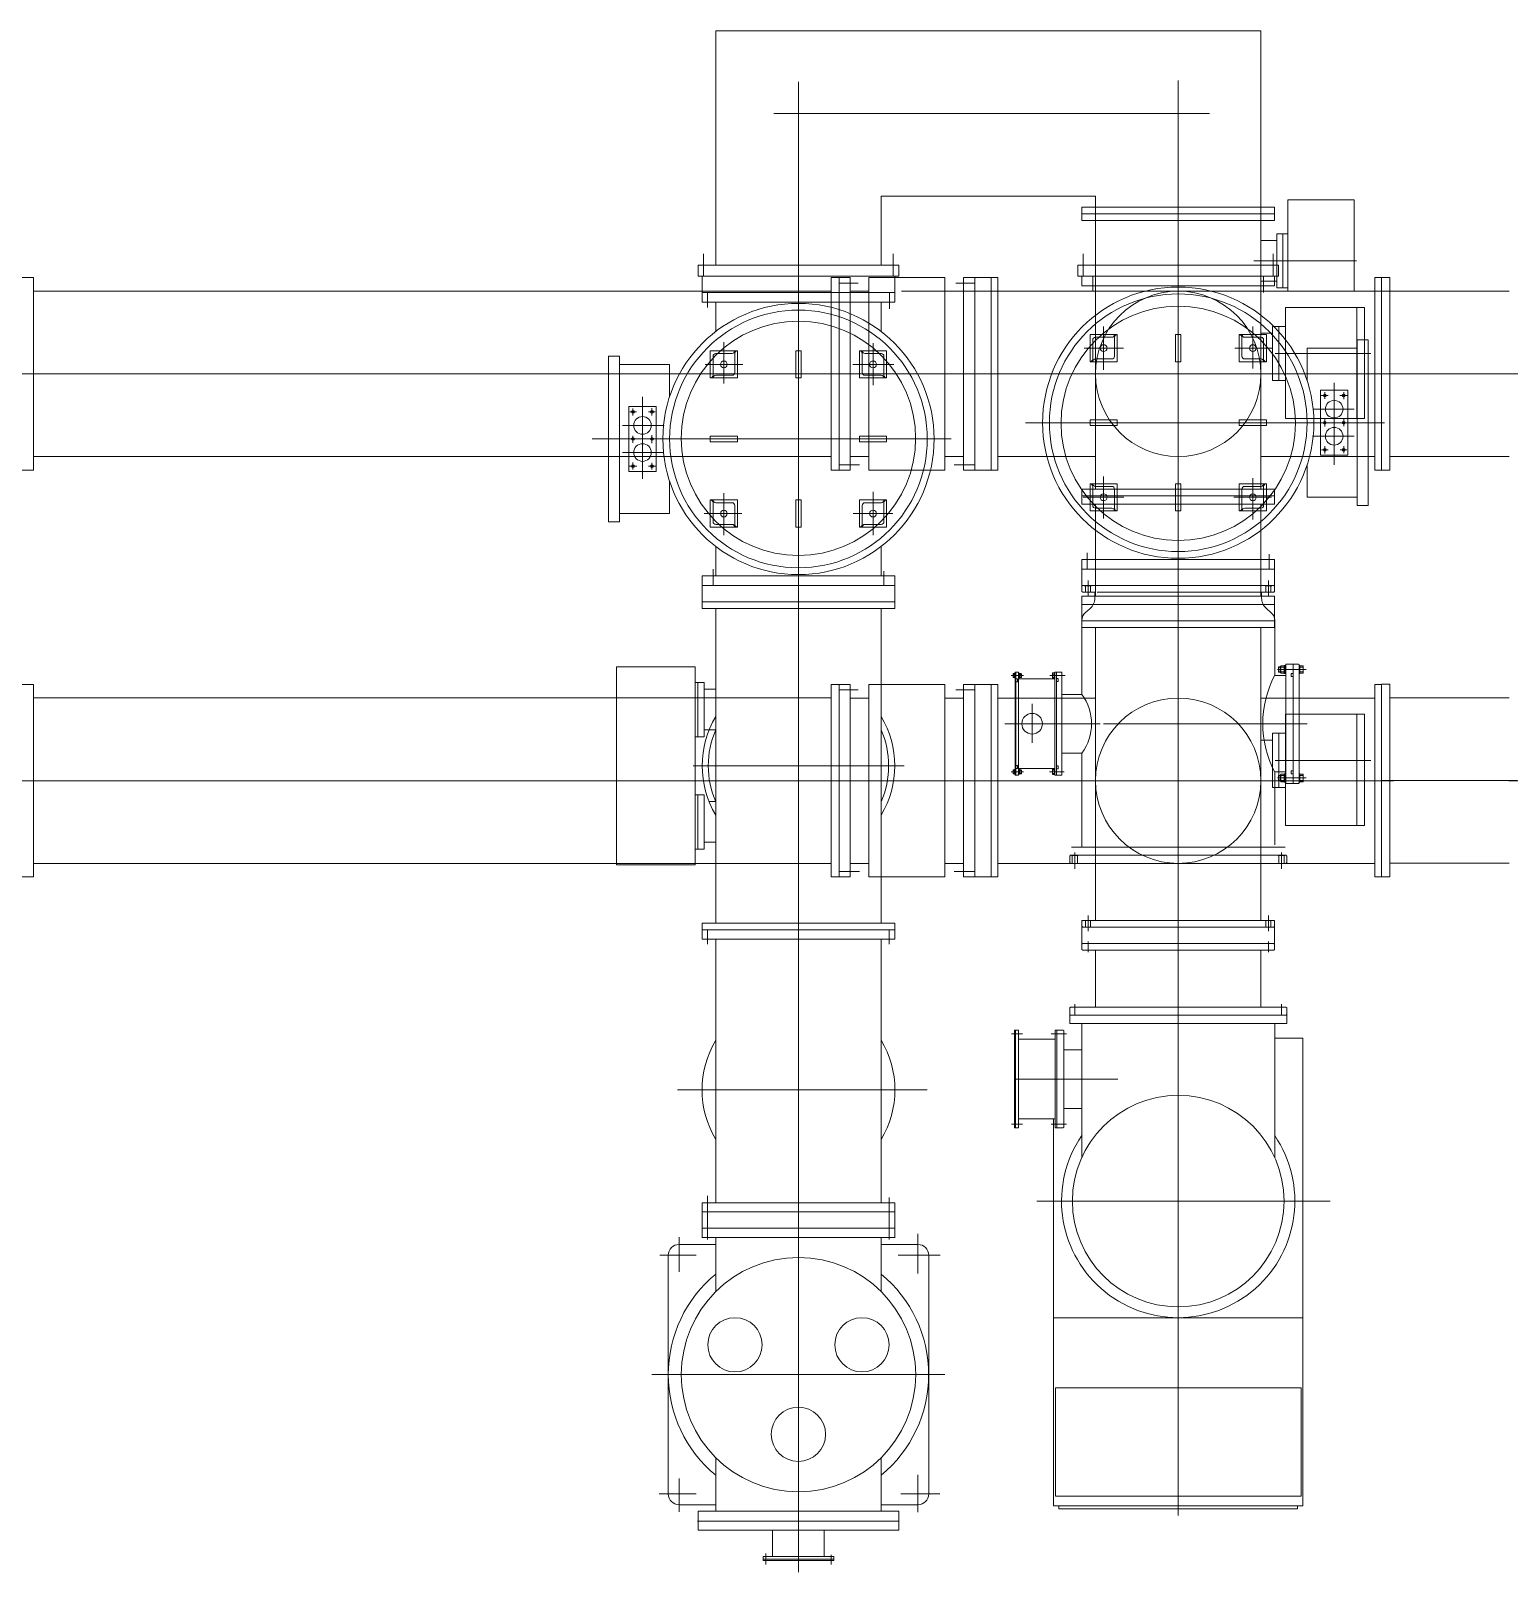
# Model space of a CAD drawing. Header units: millimetres. Extents: x 89978 to 501025, y -351975 to 837171.
# Drawn here: x 144726 to 150176, y -222994 to -217311 of the extents above; entities that cross this region are included whole.
import ezdxf

# ---------------------------------------------------------------- set-up
doc = ezdxf.new("R2010")
doc.units = ezdxf.units.MM
doc.header["$LTSCALE"] = 150
doc.layers.add('------00 Switch Gear_GIS', color=3, linetype='Continuous')

# ---------------------------------------------------------------- blocks, each defined once
blk = doc.blocks.new('X-1F-PLAN$0$GIS(2)')
at = {"layer": '------00 Switch Gear_GIS', "linetype": 'Continuous', "lineweight": 13}
for p, q in [((10173.3, 5958.6), (10173.3, 5094.6)), ((10173.3, 5958.6), (12183.3, 5958.6)), ((12183.3, 5094.6), (12183.3, 5958.6)), ((10478.3, 5770.6), (10478.3, 275.2)), ((11878.3, 484.1), (11878.3, 5774.9)), ((10387.1, 5653.6), (11993.2, 5653.6)), ((10783.3, 5094.6), (10783.3, 5348.6)), ((10783.3, 5348.6), (11573.3, 5348.6)), ((11573.3, 5348.6), (11573.3, 5094.6)), ((11523.3, 5308.6), (11523.3, 5258.6)), ((11523.3, 5308.6), (12233.3, 5308.6)), ((12233.3, 5308.6), (12233.3, 5258.6)), ((12282.3, 5335.6), (12527.3, 5335.6)), ((12282.3, 4998.2), (12282.3, 5335.6)), ((12527.3, 4998.2), (12527.3, 5335.6)), ((11523.3, 5283.6), (12233.3, 5283.6)), ((11523.3, 5258.6), (12233.3, 5258.6)), ((11573.5, 4268.6), (11573.5, 5258.6)), ((12183.1, 4268.6), (12183.1, 5258.6)), ((12183.1, 5185.6), (12241.3, 5185.6)), ((12241.3, 5010.6), (12241.3, 5210.6)), ((12241.3, 5210.6), (12282.3, 5210.6)), ((12264.3, 5010.6), (12264.3, 5210.6)), ((10127.9, 5053.6), (10127.9, 5136.7)), ((10827.9, 5053.6), (10827.9, 5136.7)), ((11527.9, 5053.6), (11527.9, 5136.7)), ((12227.9, 5053.6), (12227.9, 5136.7)), ((10108.3, 5053.6), (10108.3, 5094.6)), ((10108.3, 5094.6), (10848.3, 5094.6)), ((10848.3, 5053.6), (10848.3, 5094.6)), ((11508.3, 5053.6), (11508.3, 5094.6)), ((11508.3, 5094.6), (12248.3, 5094.6)), ((12157.6, 5110.6), (12535.4, 5110.6)), ((12248.3, 5053.6), (12248.3, 5094.6)), ((7658.3, 5048.6), (7603.3, 5048.6)), ((7658.3, 5048.6), (7658.3, 4338.6)), ((10108.3, 5053.6), (10848.3, 5053.6)), ((10123.3, 4958.6), (10123.3, 5053.6)), ((10598.3, 5048.6), (10598.3, 4338.6)), ((10598.3, 5048.6), (10669.3, 5048.6)), ((10628.3, 5048.6), (10628.3, 4338.6)), ((10697.8, 5028.2), (10628.3, 5028.2)), ((10669.3, 4338.6), (10669.3, 5048.6)), ((10738.3, 5048.6), (10738.3, 4338.6)), ((10738.3, 5048.6), (11018.3, 5048.6)), ((10833.3, 4958.6), (10833.3, 5053.6)), ((11018.3, 5048.6), (11018.3, 4338.6)), ((11058.8, 5028.2), (11128.3, 5028.2)), ((11213.3, 5048.6), (11087.3, 5048.6)), ((11087.3, 4338.6), (11087.3, 5048.6)), ((11128.3, 4338.6), (11128.3, 5048.6)), ((11188.3, 4338.6), (11188.3, 5048.6)), ((11213.3, 4338.6), (11213.3, 5048.6)), ((11508.3, 5053.6), (12248.3, 5053.6)), ((11523.3, 5053.6), (11523.3, 5018.6)), ((11523.3, 5018.6), (12233.3, 5018.6)), ((11563.3, 5053.6), (11563.3, 5000.6)), ((12183.1, 5035.6), (12241.3, 5035.6)), ((12183.1, 5018.6), (12183.1, 4909.9)), ((12193.3, 5053.6), (12193.3, 4994)), ((12233.3, 5053.6), (12233.3, 5018.6)), ((12241.3, 5010.6), (12282.3, 5010.6)), ((12603.3, 4338.6), (12603.3, 5048.6)), ((12658.3, 5048.6), (12603.3, 5048.6)), ((12628.3, 4338.6), (12628.3, 5048.6)), ((12658.3, 5048.6), (12658.3, 4338.6)), ((7658.3, 4998.6), (10598.3, 4998.6)), ((10833.3, 4993.6), (10123.3, 4993.6)), ((10833.3, 4958.6), (10123.3, 4958.6)), ((10143.3, 4937.9), (10143.3, 4993.6)), ((10173.5, 4959.6), (10173.5, 4849.9)), ((10737.3, 4998), (10669.3, 4998)), ((10783.1, 4959.6), (10783.1, 4849.9)), ((10813.4, 4933.5), (10813.4, 4993.6)), ((10858.3, 4998.6), (13098.3, 4998.6)), ((11019.3, 4998), (11087.3, 4998)), ((11213.3, 4998.4), (11573.5, 4998.4)), ((12603.3, 4998.4), (12183.1, 4998.4)), ((12282.3, 4998.2), (12527.3, 4998.2)), ((12564.6, 4938.6), (12274.3, 4938.6)), ((12274.3, 4528.6), (12274.3, 4938.6)), ((12537.3, 4528.6), (12537.3, 4938.6)), ((12564.6, 4528.6), (12564.6, 4938.6)), ((11553.3, 4738.6), (11553.3, 4838.6)), ((11653.3, 4838.6), (11553.3, 4838.6)), ((11603.3, 4867.9), (11603.3, 4708)), ((11653.3, 4738.6), (11653.3, 4838.6)), ((11868.3, 4838.6), (11868.3, 4738.6)), ((11888.3, 4838.6), (11868.3, 4838.6)), ((11888.3, 4838.6), (11888.3, 4738.6)), ((12103.3, 4738.6), (12103.3, 4838.6)), ((12103.3, 4838.6), (12203.3, 4838.6)), ((12153.3, 4867.9), (12153.3, 4713.3)), ((12183.1, 4843.6), (12226.3, 4843.6)), ((12203.3, 4738.6), (12203.3, 4838.6)), ((12226.3, 4868.6), (12274.3, 4868.6)), ((12226.3, 4868.6), (12226.3, 4668.6)), ((12249.3, 4668.6), (12249.3, 4868.6)), ((10153.3, 4678.6), (10153.3, 4778.6)), ((10253.3, 4778.6), (10153.3, 4778.6)), ((10203.3, 4658.4), (10203.3, 4810.3)), ((10253.3, 4678.6), (10253.3, 4778.6)), ((10468.3, 4678.6), (10468.3, 4778.6)), ((10468.3, 4778.6), (10488.3, 4778.6)), ((10488.3, 4678.6), (10488.3, 4778.6)), ((10703.3, 4678.6), (10703.3, 4778.6)), ((10703.3, 4778.6), (10803.3, 4778.6)), ((10753.3, 4807.3), (10753.3, 4651.7)), ((10803.3, 4678.6), (10803.3, 4778.6)), ((11676.9, 4788.6), (11531, 4788.6)), ((11563.3, 4748.6), (11563.3, 4818.6)), ((11633.3, 4828.6), (11573.3, 4828.6)), ((11643.3, 4758.6), (11643.3, 4828.6)), ((12225.9, 4788.6), (12087.5, 4788.6)), ((12113.3, 4758.6), (12113.3, 4828.6)), ((12123.3, 4828.6), (12183.3, 4828.6)), ((12193.3, 4748.6), (12193.3, 4818.6)), ((12353.3, 4788.6), (12538.3, 4788.6)), ((12353.3, 4788.6), (12353.3, 4669.7)), ((12538.3, 4818.6), (12538.3, 4208.6)), ((12538.3, 4818.6), (12578.3, 4818.6)), ((12578.3, 4818.6), (12578.3, 4208.6)), ((9778.3, 4148.6), (9778.3, 4758.6)), ((9818.3, 4758.6), (9778.3, 4758.6)), ((9818.3, 4148.6), (9818.3, 4758.6)), ((10003.3, 4728.6), (9818.3, 4728.6)), ((10003.3, 4609.7), (10003.3, 4728.6)), ((10134.9, 4728.6), (10273.3, 4728.6)), ((10163.3, 4688.6), (10163.3, 4758.6)), ((10233.3, 4768.6), (10173.3, 4768.6)), ((10243.3, 4698.6), (10243.3, 4768.6)), ((10678.4, 4728.6), (10829.3, 4728.6)), ((10713.3, 4698.6), (10713.3, 4768.6)), ((10723.3, 4768.6), (10783.3, 4768.6)), ((10793.3, 4688.6), (10793.3, 4758.6)), ((11653.3, 4738.6), (11553.3, 4738.6)), ((11633.3, 4748.6), (11573.3, 4748.6)), ((11888.3, 4738.6), (11868.3, 4738.6)), ((12103.3, 4738.6), (12203.3, 4738.6)), ((12123.3, 4748.6), (12183.3, 4748.6)), ((12588.8, 4768.6), (12236.3, 4768.6)), ((15128.3, 4693.6), (0, 4693.6)), ((10253.3, 4678.6), (10153.3, 4678.6)), ((10233.3, 4688.6), (10173.3, 4688.6)), ((10468.3, 4678.6), (10488.3, 4678.6)), ((10703.3, 4678.6), (10803.3, 4678.6)), ((10723.3, 4688.6), (10783.3, 4688.6)), ((12183.1, 4693.6), (12226.3, 4693.6)), ((12226.3, 4668.6), (12274.3, 4668.6)), ((12453.3, 4660.5), (12453.3, 4358.2)), ((9903.3, 4306.6), (9903.3, 4608.9)), ((12403.3, 4633.6), (12403.3, 4393.6)), ((12403.3, 4633.6), (12503.3, 4633.6)), ((12404.6, 4613.6), (12430.8, 4613.6)), ((12418.3, 4626.1), (12418.3, 4601)), ((12474.6, 4613.6), (12501.4, 4613.6)), ((12488.3, 4626.1), (12488.3, 4599.9)), ((12503.3, 4633.6), (12503.3, 4393.6)), ((9853.3, 4333.6), (9853.3, 4573.6)), ((9953.3, 4573.6), (9853.3, 4573.6)), ((9881.2, 4553.6), (9856.5, 4553.6)), ((9868.3, 4539.7), (9868.3, 4565.8)), ((9950.2, 4553.6), (9925.1, 4553.6)), ((9938.3, 4540.2), (9938.3, 4566.7)), ((9953.3, 4333.6), (9953.3, 4573.6)), ((12376.1, 4563.6), (12526.4, 4563.6)), ((9983, 4503.6), (9830.2, 4503.6)), ((12638.3, 4513.6), (11315.2, 4513.6)), ((11653.3, 4523.6), (11553.3, 4523.6)), ((11553.3, 4503.6), (11553.3, 4523.6)), ((11653.3, 4503.6), (11553.3, 4503.6)), ((11653.3, 4503.6), (11653.3, 4523.6)), ((12203.3, 4523.6), (12103.3, 4523.6)), ((12103.3, 4503.6), (12103.3, 4523.6)), ((12203.3, 4503.6), (12103.3, 4503.6)), ((12203.3, 4503.6), (12203.3, 4523.6)), ((12564.6, 4528.6), (12274.3, 4528.6)), ((12403.9, 4513.6), (12433, 4513.6)), ((12418.3, 4528.8), (12418.3, 4500)), ((12475.9, 4513.6), (12500.8, 4513.6)), ((12488.3, 4527.5), (12488.3, 4501.4)), ((9718.3, 4453.6), (11041.4, 4453.6)), ((9880.7, 4453.6), (9855.9, 4453.6)), ((9868.3, 4439.7), (9868.3, 4465.7)), ((9952.7, 4453.6), (9923.7, 4453.6)), ((9938.3, 4438.3), (9938.3, 4467.1)), ((10153.3, 4463.6), (10253.3, 4463.6)), ((10153.3, 4463.6), (10153.3, 4443.6)), ((10153.3, 4443.6), (10253.3, 4443.6)), ((10253.3, 4463.6), (10253.3, 4443.6)), ((10703.3, 4463.6), (10803.3, 4463.6)), ((10703.3, 4463.6), (10703.3, 4443.6)), ((10703.3, 4443.6), (10803.3, 4443.6)), ((10803.3, 4463.6), (10803.3, 4443.6)), ((12373.6, 4463.6), (12526.4, 4463.6)), ((7658.3, 4388.6), (10598.3, 4388.6)), ((9980.5, 4403.6), (9830.2, 4403.6)), ((10669.3, 4388.4), (10737.3, 4388.4)), ((11087.3, 4388.4), (11019.3, 4388.4)), ((11213.3, 4388.8), (11573.5, 4388.8)), ((12603.3, 4388.8), (12183.1, 4388.8)), ((12403.3, 4393.6), (12503.3, 4393.6)), ((12406.4, 4413.6), (12431.6, 4413.6)), ((12418.3, 4426.9), (12418.3, 4400.4)), ((12475.5, 4413.6), (12500.2, 4413.6)), ((12488.3, 4427.5), (12488.3, 4401.4)), ((12658.3, 4388.6), (13098.3, 4388.6)), ((7658.3, 4338.6), (7603.3, 4338.6)), ((9953.3, 4333.6), (9853.3, 4333.6)), ((9882.1, 4353.6), (9855.2, 4353.6)), ((9868.3, 4341), (9868.3, 4367.2)), ((9952.1, 4353.6), (9925.8, 4353.6)), ((9938.3, 4341), (9938.3, 4366.1)), ((10598.3, 4338.6), (10669.3, 4338.6)), ((10703.9, 4358.2), (10628.3, 4358.2)), ((10738.3, 4338.6), (11018.3, 4338.6)), ((11052.8, 4358.2), (11128.3, 4358.2)), ((11213.3, 4338.6), (11087.3, 4338.6)), ((12353.3, 4357.4), (12353.3, 4238.6)), ((12658.3, 4338.6), (12603.3, 4338.6)), ((10003.3, 4178.6), (10003.3, 4297.4)), ((11523.3, 4268.6), (12233.3, 4268.6)), ((11523.3, 4213.6), (11523.3, 4268.6)), ((11553.3, 4288.6), (11553.3, 4188.6)), ((11653.3, 4288.6), (11553.3, 4288.6)), ((11563.3, 4278.6), (11563.3, 4208.6)), ((11633.3, 4278.6), (11573.3, 4278.6)), ((11603.3, 4159.8), (11603.3, 4315.4)), ((11643.3, 4268.6), (11643.3, 4198.6)), ((11653.3, 4288.6), (11653.3, 4188.6)), ((11868.3, 4288.6), (11868.3, 4188.6)), ((11888.3, 4288.6), (11868.3, 4288.6)), ((11888.3, 4288.6), (11888.3, 4188.6)), ((12103.3, 4288.6), (12103.3, 4188.6)), ((12103.3, 4288.6), (12203.3, 4288.6)), ((12113.3, 4268.6), (12113.3, 4198.6)), ((12123.3, 4278.6), (12183.3, 4278.6)), ((12153.3, 4308.8), (12153.3, 4156.8)), ((12193.3, 4278.6), (12193.3, 4208.6)), ((12203.3, 4288.6), (12203.3, 4188.6)), ((12233.3, 4213.6), (12233.3, 4268.6)), ((10153.3, 4228.6), (10153.3, 4128.6)), ((10253.3, 4228.6), (10153.3, 4228.6)), ((10163.3, 4218.6), (10163.3, 4148.6)), ((10233.3, 4218.6), (10173.3, 4218.6)), ((10203.3, 4099.2), (10203.3, 4253.8)), ((10243.3, 4208.6), (10243.3, 4138.6)), ((10253.3, 4228.6), (10253.3, 4128.6)), ((10468.3, 4128.6), (10468.3, 4228.6)), ((10468.3, 4228.6), (10488.3, 4228.6)), ((10488.3, 4128.6), (10488.3, 4228.6)), ((10703.3, 4228.6), (10703.3, 4128.6)), ((10703.3, 4228.6), (10803.3, 4228.6)), ((10713.3, 4208.6), (10713.3, 4138.6)), ((10723.3, 4218.6), (10783.3, 4218.6)), ((10753.3, 4099.2), (10753.3, 4259.1)), ((10793.3, 4218.6), (10793.3, 4148.6)), ((10803.3, 4228.6), (10803.3, 4128.6)), ((11523.3, 4243.6), (12233.3, 4243.6)), ((11523.3, 4213.6), (12233.3, 4213.6)), ((11678.3, 4238.6), (11527.4, 4238.6)), ((11573.3, 3873.6), (11573.3, 4213.6)), ((12221.8, 4238.6), (12083.3, 4238.6)), ((12183.3, 3873.6), (12183.3, 4213.6)), ((12353.3, 4238.6), (12538.3, 4238.6)), ((12538.3, 4208.6), (12578.3, 4208.6)), ((10003.3, 4178.6), (9818.3, 4178.6)), ((10130.7, 4178.6), (10269.2, 4178.6)), ((10679.8, 4178.6), (10825.6, 4178.6)), ((11653.3, 4188.6), (11553.3, 4188.6)), ((11633.3, 4198.6), (11573.3, 4198.6)), ((11888.3, 4188.6), (11868.3, 4188.6)), ((12103.3, 4188.6), (12203.3, 4188.6)), ((12123.3, 4198.6), (12183.3, 4198.6)), ((9818.3, 4148.6), (9778.3, 4148.6)), ((10253.3, 4128.6), (10153.3, 4128.6)), ((10233.3, 4138.6), (10173.3, 4138.6)), ((10468.3, 4128.6), (10488.3, 4128.6)), ((10703.3, 4128.6), (10803.3, 4128.6)), ((10723.3, 4138.6), (10783.3, 4138.6)), ((11573.5, 4007.6), (11573.5, 4117.2)), ((12183.1, 4007.6), (12183.1, 4117.2)), ((10173.5, 3948.6), (10173.5, 4057.2)), ((10783.1, 3948.6), (10783.1, 4057.2)), ((11523.3, 4008.6), (12233.3, 4008.6)), ((11523.3, 4008.6), (11523.3, 3913.6)), ((11543.2, 4033.7), (11543.2, 3973.6)), ((12213.3, 4029.3), (12213.3, 3973.6)), ((12233.3, 3913.6), (12233.3, 4008.6)), ((10833.3, 3948.6), (10123.3, 3948.6)), ((10123.3, 3948.6), (10123.3, 3828.6)), ((10163.3, 3913.6), (10163.3, 3973.2)), ((10793.3, 3913.6), (10793.3, 3966.5)), ((10833.3, 3948.6), (10833.3, 3828.6)), ((11523.3, 3973.6), (12233.3, 3973.6)), ((11545.8, 3873.6), (11545.8, 3931.2)), ((12210.8, 3873.6), (12210.8, 3931.2)), ((10833.3, 3913.6), (10123.3, 3913.6)), ((11523.3, 3910.6), (11526.3, 3913.6)), ((11523.3, 3913.6), (12233.3, 3913.6)), ((11523.3, 3891.6), (11523.3, 3910.6)), ((11526.3, 3888.6), (11523.3, 3891.6)), ((11523.3, 3873.6), (11523.3, 3758.6)), ((11523.3, 3873.6), (12233.3, 3873.6)), ((11526.3, 3888.6), (11573.5, 3888.6)), ((11533.3, 3912.6), (11533.3, 3913.6)), ((11533.3, 3912.6), (11558.3, 3912.6)), ((11536.3, 3912.6), (11536.3, 3888.6)), ((11555.3, 3912.6), (11555.3, 3888.6)), ((11558.3, 3912.6), (11558.3, 3913.6)), ((11570.8, 3884.3), (11570.8, 3866.6)), ((11579.9, 3888.6), (12230.3, 3888.6)), ((12185.8, 3884.3), (12185.8, 3866.6)), ((12198.3, 3912.6), (12198.3, 3913.6)), ((12223.3, 3912.6), (12198.3, 3912.6)), ((12201.3, 3912.6), (12201.3, 3888.6)), ((12220.3, 3912.6), (12220.3, 3888.6)), ((12223.3, 3912.6), (12223.3, 3913.6)), ((12233.3, 3910.6), (12230.3, 3913.6)), ((12230.3, 3888.6), (12233.3, 3891.6)), ((12233.3, 3891.6), (12233.3, 3910.6)), ((12233.3, 3873.6), (12233.3, 3758.6)), ((10123.3, 3853.6), (10833.3, 3853.6)), ((10123.3, 3828.6), (10833.3, 3828.6)), ((10173.5, 2668.6), (10173.5, 3828.6)), ((10783.1, 2668.6), (10783.1, 3828.6)), ((11523.3, 3843.6), (12233.3, 3843.6)), ((11553.2, 3828.4), (11536.5, 3814.3)), ((12203.5, 3828.4), (12220.1, 3814.3)), ((11522.7, 3786.3), (11522.7, 3772.6)), ((11522.7, 3511.7), (11522.7, 3772.6)), ((11523.3, 3783.6), (12233.3, 3783.6)), ((11523.3, 3758.6), (12233.3, 3758.6)), ((11573.5, 2678.6), (11573.5, 3758.6)), ((12183.1, 2678.6), (12183.1, 3758.6)), ((12233.9, 3786.3), (12233.9, 3772.6)), ((12233.9, 3581.8), (12233.9, 3772.6)), ((9807.3, 2883.6), (9807.3, 3613.6)), ((10097.3, 3613.6), (9807.3, 3613.6)), ((10097.3, 2883.6), (10097.3, 3613.6)), ((11262.1, 3581.1), (11308, 3581.1)), ((11269.7, 3586.6), (11269.7, 3575.5)), ((11270.4, 3585.6), (11275.2, 3585.6)), ((11270.5, 3588.6), (11275.2, 3588.6)), ((11275.2, 3589.6), (11275.2, 3572.6)), ((11275.2, 3589.6), (11277.2, 3589.6)), ((11277.2, 3213.6), (11277.2, 3593.6)), ((11277.2, 3593.6), (11289.7, 3593.6)), ((11279.7, 3213.6), (11279.7, 3593.6)), ((11289.7, 3213.6), (11289.7, 3593.6)), ((11293.6, 3589.6), (11289.7, 3589.6)), ((11291.6, 3589.6), (11291.6, 3572.6)), ((11293.6, 3581.2), (11291.6, 3583.2)), ((11293.6, 3580.1), (11291.6, 3582.1)), ((11293.6, 3589.6), (11293.6, 3572.6)), ((11294.3, 3588.6), (11299.3, 3588.6)), ((11294.3, 3585.6), (11299.4, 3585.6)), ((11300.1, 3586.6), (11300.1, 3575.5)), ((11300.1, 3586.1), (11301.1, 3586.1)), ((11300.1, 3585.1), (11301.1, 3585.1)), ((11301.1, 3586.1), (11301.1, 3576.1)), ((11461.4, 3581.1), (11405.5, 3581.1)), ((11415, 3573.1), (11415, 3588.4)), ((11422, 3590.9), (11415.7, 3590.9)), ((11422, 3586.9), (11416.1, 3586.9)), ((11422, 3570.6), (11422, 3591.6)), ((11423.7, 3591.6), (11422, 3591.6)), ((11423.7, 3593.6), (11423.7, 3213.6)), ((11429.7, 3593.6), (11423.7, 3593.6)), ((11431.3, 3593.6), (11429.7, 3592)), ((11429.7, 3593.6), (11429.7, 3213.6)), ((11448.1, 3593.6), (11431.3, 3593.6)), ((11448.1, 3593.6), (11449.7, 3592)), ((11449.7, 3592), (11449.7, 3215.2)), ((12274.9, 3581.4), (12233.9, 3581.4)), ((12243.8, 3603.6), (12349.4, 3603.6)), ((12248.4, 3612.1), (12249.4, 3613.1)), ((12248.4, 3612.1), (12248.4, 3595.1)), ((12255.8, 3612.1), (12248.4, 3612.1)), ((12255.8, 3595.1), (12248.4, 3595.1)), ((12248.4, 3595.1), (12249.4, 3594.1)), ((12255.8, 3613.1), (12249.4, 3613.1)), ((12249.4, 3613.1), (12249.4, 3594.1)), ((12255.8, 3594.1), (12249.4, 3594.1)), ((12255.8, 3614.5), (12255.8, 3591.8)), ((12257.1, 3612.4), (12267.6, 3612.4)), ((12257.1, 3594.7), (12267.6, 3594.7)), ((12257.2, 3617.4), (12267.5, 3617.4)), ((12257.2, 3589.7), (12267.5, 3589.7)), ((12268.8, 3614.5), (12268.8, 3591.8)), ((12268.9, 3618.6), (12268.9, 3588.6)), ((12268.9, 3618.6), (12274.9, 3618.6)), ((12271.9, 3604.4), (12268.9, 3607.4)), ((12271.9, 3600.9), (12268.9, 3603.9)), ((12268.9, 3588.6), (12274.9, 3588.6)), ((12271.9, 3618.6), (12271.9, 3588.6)), ((12274.9, 3183.6), (12274.9, 3623.6)), ((12301.9, 3623.6), (12274.9, 3623.6)), ((12301.9, 3588.6), (12295.3, 3588.6)), ((12295.3, 3588.6), (12295.3, 3577.6)), ((12301.9, 3183.6), (12301.9, 3623.6)), ((12301.9, 3622), (12303.5, 3623.6)), ((12303.5, 3623.6), (12322.3, 3623.6)), ((12322.3, 3623.6), (12323.9, 3622)), ((12323.9, 3185.2), (12323.9, 3622)), ((12323.9, 3618.6), (12326.9, 3618.6)), ((12323.9, 3588.6), (12326.9, 3588.6)), ((12326.9, 3618.6), (12326.9, 3588.6)), ((12326.9, 3617.4), (12337.6, 3617.4)), ((12326.9, 3612.4), (12337.7, 3612.4)), ((12326.9, 3594.7), (12337.7, 3594.7)), ((12326.9, 3589.7), (12337.6, 3589.7)), ((12338.9, 3614.5), (12338.9, 3591.8)), ((7658.3, 3548.6), (7603.3, 3548.6)), ((7658.3, 3548.6), (7658.3, 2838.6)), ((10130.3, 3555.6), (10097.3, 3555.6)), ((10107.3, 3355.6), (10107.3, 3555.6)), ((10130.3, 3355.6), (10130.3, 3555.6)), ((10130.3, 3530.6), (10173.6, 3530.6)), ((10598.3, 3548.6), (10598.3, 2838.6)), ((10598.3, 3548.6), (10669.3, 3548.6)), ((10628.3, 3548.6), (10628.3, 2838.6)), ((10697.8, 3528.2), (10628.3, 3528.2)), ((10669.3, 2838.6), (10669.3, 3548.6)), ((10738.3, 3548.6), (10738.3, 2838.6)), ((10738.3, 3548.6), (11018.3, 3548.6)), ((11018.3, 3548.6), (11018.3, 2838.6)), ((11058.8, 3528.2), (11128.3, 3528.2)), ((11213.3, 3548.6), (11087.3, 3548.6)), ((11087.3, 2838.6), (11087.3, 3548.6)), ((11128.3, 2838.6), (11128.3, 3548.6)), ((11188.3, 2838.6), (11188.3, 3548.6)), ((11213.3, 2838.6), (11213.3, 3548.6)), ((11270.4, 3576.6), (11275.2, 3576.6)), ((11270.5, 3573.6), (11275.2, 3573.6)), ((11275.2, 3572.6), (11277.2, 3572.6)), ((11279.7, 3568.6), (11286.3, 3568.6)), ((11279.7, 3557.6), (11286.3, 3557.6)), ((11286.3, 3568.6), (11286.3, 3557.6)), ((11293.6, 3572.6), (11289.7, 3572.6)), ((11289.7, 3568.8), (11423.7, 3568.8)), ((11294.2, 3576.6), (11299.4, 3576.6)), ((11294.3, 3573.6), (11299.3, 3573.6)), ((11300.1, 3576.1), (11301.1, 3576.1)), ((11300.4, 3577.1), (11301.1, 3577.1)), ((11422, 3571.3), (11415.7, 3571.3)), ((11422, 3575.3), (11416.1, 3575.3)), ((11423.7, 3570.6), (11422, 3570.6)), ((11436.3, 3570.1), (11429.7, 3570.1)), ((11436.3, 3559.1), (11429.7, 3559.1)), ((11436.3, 3570.1), (11436.3, 3559.1)), ((12301.9, 3577.6), (12295.3, 3577.6)), ((12603.3, 2838.6), (12603.3, 3548.6)), ((12628.3, 3548.6), (12603.3, 3548.6)), ((12628.3, 3549.3), (12658.3, 3549.3)), ((12628.3, 2838.6), (12628.3, 3549.3)), ((12658.3, 3549.3), (12658.3, 2839.3)), ((7658.3, 3498.6), (10598.3, 3498.6)), ((10737.3, 3498), (10669.3, 3498)), ((11019.3, 3498), (11087.3, 3498)), ((11213.3, 3498.4), (11573.5, 3498.4)), ((11339.7, 3477.1), (11339.7, 3333.4)), ((11522.7, 3511.7), (11449.7, 3511.7)), ((12603.3, 3498.4), (12183.1, 3498.4)), ((12658.3, 3499.3), (13098.3, 3499.3)), ((12564.6, 3438.6), (12274.3, 3438.6)), ((12274.3, 3028.6), (12274.3, 3438.6)), ((12537.3, 3028.6), (12537.3, 3438.6)), ((12564.6, 3028.6), (12564.6, 3438.6)), ((10130.3, 3355.6), (10097.3, 3355.6)), ((10130.3, 3380.6), (10173.6, 3380.6)), ((11590.4, 3403.6), (11239, 3403.6)), ((12354.1, 3403.6), (11603.3, 3403.6)), ((12226.3, 3368.6), (12274.3, 3368.6)), ((12226.3, 3368.6), (12226.3, 3168.6)), ((12249.3, 3168.6), (12249.3, 3368.6)), ((12183.1, 3343.6), (12226.3, 3343.6)), ((10868.4, 3248.6), (10090.2, 3248.6)), ((11279.7, 3249.6), (11286.3, 3249.6)), ((11286.3, 3238.6), (11286.3, 3249.6)), ((11436.3, 3248.1), (11429.7, 3248.1)), ((11436.3, 3237.1), (11436.3, 3248.1)), ((11522.7, 3295.4), (11449.7, 3295.4)), ((11522.7, 2948.6), (11522.7, 3295.4)), ((12588.8, 3268.6), (12236.3, 3268.6)), ((2297.3, 3193.6), (12672.5, 3193.6)), ((11262.1, 3226.1), (11308, 3226.1)), ((11269.7, 3220.5), (11269.7, 3231.6)), ((11270.4, 3230.6), (11275.2, 3230.6)), ((11270.4, 3221.6), (11275.2, 3221.6)), ((11270.5, 3233.6), (11275.2, 3233.6)), ((11270.5, 3218.6), (11275.2, 3218.6)), ((11275.2, 3217.6), (11275.2, 3234.6)), ((11275.2, 3234.6), (11277.2, 3234.6)), ((11275.2, 3217.6), (11277.2, 3217.6)), ((11277.2, 3213.6), (11289.7, 3213.6)), ((11279.7, 3238.6), (11286.3, 3238.6)), ((11289.7, 3238.3), (11423.7, 3238.3)), ((11293.6, 3234.6), (11289.7, 3234.6)), ((11293.6, 3217.6), (11289.7, 3217.6)), ((11291.6, 3217.6), (11291.6, 3234.6)), ((11293.6, 3227), (11291.6, 3225)), ((11293.6, 3225.9), (11291.6, 3223.9)), ((11293.6, 3217.6), (11293.6, 3234.6)), ((11294.2, 3230.6), (11299.4, 3230.6)), ((11294.3, 3233.6), (11299.3, 3233.6)), ((11294.3, 3221.6), (11299.4, 3221.6)), ((11294.3, 3218.6), (11299.3, 3218.6)), ((11300.1, 3220.5), (11300.1, 3231.6)), ((11300.1, 3231.1), (11301.1, 3231.1)), ((11300.1, 3222.1), (11301.1, 3222.1)), ((11300.1, 3221.1), (11301.1, 3221.1)), ((11300.4, 3230.1), (11301.1, 3230.1)), ((11301.1, 3221.1), (11301.1, 3231.1)), ((11457.9, 3226.1), (11404.3, 3226.1)), ((11414.7, 3218.1), (11414.7, 3233.4)), ((11421.7, 3235.9), (11415.5, 3235.9)), ((11421.7, 3216.3), (11415.5, 3216.3)), ((11421.7, 3220.3), (11415.8, 3220.3)), ((11421.7, 3231.9), (11415.9, 3231.9)), ((11421.7, 3215.6), (11421.7, 3236.6)), ((11423.7, 3236.6), (11421.7, 3236.6)), ((11423.7, 3215.6), (11421.7, 3215.6)), ((11429.7, 3213.6), (11423.7, 3213.6)), ((11436.3, 3237.1), (11429.7, 3237.1)), ((11431.3, 3213.6), (11429.7, 3215.2)), ((11448.1, 3213.6), (11431.3, 3213.6)), ((11448.1, 3213.6), (11449.7, 3215.2)), ((12183.1, 3193.6), (12226.3, 3193.6)), ((12274.9, 3225.8), (12233.9, 3225.8)), ((12233.9, 2956.6), (12233.9, 3225.4)), ((12243.8, 3203.6), (12349.4, 3203.6)), ((12248.4, 3212.1), (12249.4, 3213.1)), ((12248.4, 3195.1), (12248.4, 3212.1)), ((12255.8, 3212.1), (12248.4, 3212.1)), ((12255.8, 3195.1), (12248.4, 3195.1)), ((12248.4, 3195.1), (12249.4, 3194.1)), ((12255.8, 3213.1), (12249.4, 3213.1)), ((12249.4, 3194.1), (12249.4, 3213.1)), ((12255.8, 3194.1), (12249.4, 3194.1)), ((12255.8, 3192.6), (12255.8, 3215.3)), ((12257.1, 3212.4), (12267.6, 3212.4)), ((12257.1, 3194.7), (12267.6, 3194.7)), ((12257.2, 3217.4), (12267.5, 3217.4)), ((12257.2, 3189.7), (12267.5, 3189.7)), ((12268.8, 3192.6), (12268.8, 3215.3)), ((12268.9, 3188.6), (12268.9, 3218.6)), ((12268.9, 3218.6), (12274.9, 3218.6)), ((12271.9, 3206.3), (12268.9, 3203.3)), ((12271.9, 3202.8), (12268.9, 3199.8)), ((12268.9, 3188.6), (12274.9, 3188.6)), ((12271.9, 3188.6), (12271.9, 3218.6)), ((12301.9, 3183.6), (12274.9, 3183.6)), ((12301.9, 3229.6), (12295.3, 3229.6)), ((12295.3, 3218.6), (12295.3, 3229.6)), ((12301.9, 3218.6), (12295.3, 3218.6)), ((12301.9, 3185.2), (12303.5, 3183.6)), ((12303.5, 3183.6), (12322.3, 3183.6)), ((12322.3, 3183.6), (12323.9, 3185.2)), ((12323.9, 3218.6), (12326.9, 3218.6)), ((12323.9, 3188.6), (12326.9, 3188.6)), ((12326.9, 3188.6), (12326.9, 3218.6)), ((12326.9, 3217.4), (12337.6, 3217.4)), ((12326.9, 3212.4), (12337.7, 3212.4)), ((12326.9, 3194.7), (12337.7, 3194.7)), ((12326.9, 3189.7), (12337.6, 3189.7)), ((12338.9, 3192.6), (12338.9, 3215.3)), ((13128.3, 3194.3), (12628.3, 3194.3)), ((13097.3, 3193.6), (17128.3, 3193.6)), ((10130.3, 3141.6), (10097.3, 3141.6)), ((10107.3, 2941.6), (10107.3, 3141.6)), ((10130.3, 2941.6), (10130.3, 3141.6)), ((12226.3, 3168.6), (12274.3, 3168.6)), ((10148.8, 3116.6), (10173.6, 3116.6)), ((12564.6, 3028.6), (12274.3, 3028.6)), ((10173.6, 2966.6), (10130.3, 2966.6)), ((10130.3, 2941.6), (10097.3, 2941.6)), ((11478.3, 2915.6), (11481.3, 2918.6)), ((11478.3, 2891.6), (11478.3, 2915.6)), ((11481.3, 2918.6), (12275.3, 2918.6)), ((11484.7, 2948.6), (12272, 2948.6)), ((11484.8, 2917.6), (11484.8, 2918.6)), ((11484.8, 2917.6), (11509.8, 2917.6)), ((11487.6, 2888.6), (11487.6, 2917.6)), ((11497.3, 2868.4), (11497.3, 2928.8)), ((11507.1, 2888.6), (11507.1, 2917.6)), ((11509.8, 2917.6), (11509.8, 2918.6)), ((12246.8, 2917.6), (12246.8, 2918.6)), ((12271.8, 2917.6), (12246.8, 2917.6)), ((12249.6, 2888.6), (12249.6, 2917.6)), ((12259.3, 2868.4), (12259.3, 2928.8)), ((12269.1, 2888.6), (12269.1, 2917.6)), ((12271.8, 2917.6), (12271.8, 2918.6)), ((12278.3, 2915.6), (12275.3, 2918.6)), ((12278.3, 2891.6), (12278.3, 2915.6)), ((7658.3, 2888.6), (10598.3, 2888.6)), ((10097.3, 2883.6), (9807.3, 2883.6)), ((10703.9, 2858.2), (10628.3, 2858.2)), ((10669.3, 2888.4), (10737.3, 2888.4)), ((11087.3, 2888.4), (11019.3, 2888.4)), ((11052.8, 2858.2), (11128.3, 2858.2)), ((11213.3, 2888.8), (11573.5, 2888.8)), ((11478.3, 2891.6), (11481.3, 2888.6)), ((11481.3, 2888.6), (12275.3, 2888.6)), ((11573.5, 2678.6), (11573.5, 2888.6)), ((12603.3, 2888.8), (12183.1, 2888.8)), ((12278.3, 2891.6), (12275.3, 2888.6)), ((12658.3, 2889.3), (13098.3, 2889.3)), ((7658.3, 2838.6), (7603.3, 2838.6)), ((10598.3, 2838.6), (10669.3, 2838.6)), ((10738.3, 2838.6), (11018.3, 2838.6)), ((11213.3, 2838.6), (11087.3, 2838.6)), ((12628.3, 2838.6), (12603.3, 2838.6)), ((12628.3, 2839.3), (12658.3, 2839.3)), ((11523.3, 2593.6), (11523.3, 2678.6)), ((11523.3, 2678.6), (12233.3, 2678.6)), ((11523.3, 2675.6), (11526.3, 2678.6)), ((11533.3, 2677.6), (11533.3, 2678.6)), ((11533.3, 2677.6), (11558.3, 2677.6)), ((11536.3, 2677.6), (11536.3, 2653.6)), ((11545.8, 2638.6), (11545.8, 2696.2)), ((11555.3, 2677.6), (11555.3, 2653.6)), ((11558.3, 2677.6), (11558.3, 2678.6)), ((12198.3, 2677.6), (12198.3, 2678.6)), ((12223.3, 2677.6), (12198.3, 2677.6)), ((12201.3, 2677.6), (12201.3, 2653.6)), ((12210.8, 2638.6), (12210.8, 2696.2)), ((12220.3, 2677.6), (12220.3, 2653.6)), ((12223.3, 2677.6), (12223.3, 2678.6)), ((12233.3, 2675.6), (12230.3, 2678.6)), ((12233.3, 2678.6), (12233.3, 2593.6)), ((10123.3, 2643.6), (10123.3, 2668.6)), ((10123.3, 2668.6), (10833.3, 2668.6)), ((10833.3, 2643.6), (10123.3, 2643.6)), ((10123.3, 2609.6), (10123.3, 2643.6)), ((10143.3, 2643.6), (10143.3, 2590.4)), ((10365.2, 2643.6), (10193.9, 2643.6)), ((10813.3, 2643.6), (10813.3, 2590.4)), ((10833.3, 2609.6), (10833.3, 2668.6)), ((11526.3, 2653.6), (11523.3, 2656.6)), ((11523.3, 2653.6), (12233.3, 2653.6)), ((12230.3, 2653.6), (12233.3, 2656.6)), ((10833, 2609.6), (10123, 2609.6)), ((10173.2, 1637.6), (10173.2, 2609.6)), ((10782.8, 1637.6), (10782.8, 2609.6)), ((11523.3, 2590.6), (11526.3, 2593.6)), ((11523.3, 2593.6), (12233.3, 2593.6)), ((11523.3, 2571.6), (11523.3, 2590.6)), ((11523.3, 2571.6), (11526.3, 2568.6)), ((11526.3, 2568.6), (12230.3, 2568.6)), ((11545.8, 2600.8), (11545.8, 2560.9)), ((11573.5, 2568.6), (11573.5, 2358.3)), ((12183.1, 2568.6), (12183.1, 2358.3)), ((12210.8, 2600.8), (12210.8, 2560.9)), ((12233.3, 2590.6), (12230.3, 2593.6)), ((12233.3, 2571.6), (12230.3, 2568.6)), ((12233.3, 2571.6), (12233.3, 2590.6)), ((11481.3, 2358.6), (11478.3, 2355.6)), ((11478.3, 2331.6), (11478.3, 2355.6)), ((11478.3, 2331.6), (11481.3, 2328.6)), ((11481.3, 2358.6), (12275.3, 2358.6)), ((11497.3, 2328.6), (11497.3, 2369.1)), ((12259.3, 2328.6), (12259.3, 2369.1)), ((12275.3, 2358.6), (12278.3, 2355.6)), ((12278.3, 2331.6), (12275.3, 2328.6)), ((12278.3, 2331.6), (12278.3, 2355.6)), ((11274.5, 1913.6), (11274.5, 2273.6)), ((11274.5, 2273.6), (11289, 2273.6)), ((11279, 1913.6), (11279, 2273.6)), ((11289, 1913.6), (11289, 2273.6)), ((11425, 1913.6), (11425, 2273.6)), ((11431, 2273.6), (11425, 2273.6)), ((11431, 1913.6), (11431, 2273.6)), ((11432.6, 2273.6), (11431, 2272)), ((11454.4, 2273.6), (11432.6, 2273.6)), ((11454.4, 2273.6), (11456, 2272)), ((11478.3, 2328.6), (11478.3, 2298.6)), ((11478.3, 2328.6), (12278.3, 2328.6)), ((11478.3, 2298.6), (12278.3, 2298.6)), ((11522.7, 2298.6), (11522.7, 1803.7)), ((12233.9, 2298.6), (12233.9, 1803.7)), ((12278.3, 2328.6), (12278.3, 2298.6)), ((11263.9, 2259.6), (11303.9, 2259.6)), ((11289, 2240.6), (11425, 2240.6)), ((11466, 2259.6), (11409.7, 2259.6)), ((11456, 1915.2), (11456, 2272)), ((12338.3, 2243.6), (12233.9, 2243.6)), ((12338.3, 519.6), (12338.3, 2243.6)), ((11522.7, 2201.7), (11456, 2201.7)), ((10952.9, 2053.6), (10032.5, 2053.6)), ((11278.6, 2093.6), (11656.2, 2093.6)), ((11289, 1946.6), (11425, 1946.6)), ((11418.3, 519.6), (11418.3, 1946.6)), ((11522.7, 1985.4), (11456, 1985.4)), ((11263.9, 1927.6), (11303.9, 1927.6)), ((11274.5, 1913.6), (11289, 1913.6)), ((11466, 1927.6), (11409.7, 1927.6)), ((11431, 1913.6), (11425, 1913.6)), ((11432.6, 1913.6), (11431, 1915.2)), ((11454.4, 1913.6), (11432.6, 1913.6)), ((11454.4, 1913.6), (11456, 1915.2)), ((10143.3, 1502.4), (10143.3, 1663.1)), ((10813.3, 1502.4), (10813.3, 1656.7)), ((10833, 1637.6), (10123, 1637.6)), ((10123, 1543.6), (10123, 1637.6)), ((10833, 1603.6), (10123, 1603.6)), ((10833, 1543.6), (10833, 1637.6)), ((12438.2, 1643.6), (11357.6, 1643.6)), ((10833.3, 1543.6), (10123, 1543.6)), ((10123.3, 1508.6), (10123.3, 1543.6)), ((10833.3, 1508.6), (10833.3, 1543.6)), ((10038.4, 1510.8), (10038.4, 1382.1)), ((10173.6, 1483.6), (10038.4, 1483.6)), ((10833.3, 1509.6), (10123.3, 1509.6)), ((10173.5, 1309.7), (10173.5, 1509.6)), ((10783.1, 1309.8), (10783.1, 1509.6)), ((10918.4, 1483.6), (10783.2, 1483.6)), ((10918.4, 1376.1), (10918.4, 1522.5)), ((10101.2, 1443.6), (9967.7, 1443.6)), ((9998.4, 1010.2), (9998.4, 1443.6)), ((10846.2, 1443.6), (11000.8, 1443.6)), ((10958.4, 563.6), (10958.4, 1443.6)), ((12338.3, 1213.6), (11418.3, 1213.6)), ((11018.3, 1003.6), (9938.3, 1003.6)), ((9998.4, 563.6), (9998.4, 996.9)), ((12331.3, 955.2), (11425.3, 955.2)), ((11425.3, 955.2), (11425.3, 555.1)), ((12331.3, 555.1), (12331.3, 955.2)), ((10173.5, 697.5), (10173.5, 500.6)), ((10783.1, 697.4), (10783.1, 500.6)), ((10918.4, 496.1), (10918.4, 634.3)), ((10038.4, 498), (10038.4, 620.1)), ((10101.2, 563.6), (9964.6, 563.6)), ((10173.5, 523.6), (10038.2, 523.6)), ((10918.4, 523.6), (10783.1, 523.6)), ((10855.5, 563.6), (10999.2, 563.6)), ((12338.3, 519.6), (11418.3, 519.6)), ((11425.3, 555.1), (12331.3, 555.1)), ((11438.3, 508.6), (11438.3, 519.6)), ((12318.3, 508.6), (12318.3, 519.6)), ((10848.3, 463.6), (10106.4, 463.6)), ((10108.3, 500.6), (10108.3, 430.6)), ((10848.3, 500.6), (10108.3, 500.6)), ((10848.3, 500.6), (10848.3, 430.6)), ((12318.3, 508.6), (11438.3, 508.6)), ((10848.3, 430.6), (10108.3, 430.6)), ((10383, 430.6), (10383, 333.1)), ((10573.6, 333.1), (10573.6, 430.6)), ((10358.3, 303.1), (10358.3, 343.8)), ((10348.3, 318.6), (10348.3, 333.1)), ((10608.3, 333.1), (10348.3, 333.1)), ((10608.3, 322.6), (10348.3, 322.6)), ((10608.3, 318.6), (10348.3, 318.6)), ((10598.3, 303.1), (10598.3, 338.6)), ((10608.3, 318.6), (10608.3, 333.1))]:
    blk.add_line(p, q, dxfattribs=at)
for centre, radius in [((11878.3, 4513.6), 500), ((10478.3, 4453.6), 500), ((11878.3, 4513.6), 475), ((11878.3, 4693.6), 304.8), ((10478.3, 4453.6), 475), ((10478.3, 4455.9), 432), ((11878.3, 4511.3), 432), ((11603.3, 4788.6), 12.5), ((12153.3, 4788.6), 12.5), ((10203.3, 4728.6), 12.5), ((10753.3, 4728.6), 12.5), ((12418.3, 4613.6), 5), ((12488.3, 4613.6), 5), ((9868.3, 4553.6), 5), ((9938.3, 4553.6), 5), ((12453.3, 4563.6), 32.5), ((9903.3, 4503.6), 32.5), ((12418.3, 4513.6), 5), ((12453.3, 4463.6), 32.5), ((12488.3, 4513.6), 5), ((9868.3, 4453.6), 5), ((9903.3, 4403.6), 32.5), ((9938.3, 4453.6), 5), ((12418.3, 4413.6), 5), ((12488.3, 4413.6), 5), ((9868.3, 4353.6), 5), ((9938.3, 4353.6), 5), ((11603.3, 4238.6), 12.5), ((12153.3, 4238.6), 12.5), ((10203.3, 4178.6), 12.5), ((10753.3, 4178.6), 12.5), ((11878.3, 3193.6), 304.8), ((11339.7, 3403.6), 38), ((11878.3, 1643.6), 390), ((10478.4, 1003.6), 432), ((10244.2, 1113.6), 100), ((10712.2, 1113.6), 100), ((10478.2, 783.7), 100)]:
    blk.add_circle(centre, radius, dxfattribs=at)
for centre, radius, start, end in [((11633.3, 4838.6), 10, 270, 0), ((12103.3, 4828.6), 10, 0, 90), ((10233.3, 4778.6), 10, 270, 0), ((10703.3, 4768.6), 10, 0, 90), ((11573.3, 4818.6), 10, 90, 180), ((10173.3, 4758.6), 10, 90, 180), ((11553.3, 4748.6), 10, 270, 0), ((11633.3, 4758.6), 10, 270, 0), ((12183.3, 4738.6), 10, 0, 90), ((10153.3, 4688.6), 10, 270, 0), ((10233.3, 4698.6), 10, 270, 0), ((10783.3, 4678.6), 10, 0, 90), ((11573.3, 4288.6), 10, 180, 270), ((12123.3, 4268.6), 10, 90, 180), ((12203.3, 4278.6), 10, 90, 180), ((10173.3, 4228.6), 10, 180, 270), ((10723.3, 4208.6), 10, 90, 180), ((10803.3, 4218.6), 10, 90, 180), ((12183.3, 4208.6), 10, 270, 0), ((11653.3, 4198.6), 10, 180, 270), ((12123.3, 4188.6), 10, 90, 180), ((10253.3, 4138.6), 10, 180, 270), ((10723.3, 4128.6), 10, 90, 180), ((10783.3, 4148.6), 10, 270, 0), ((12235.8, 3866.6), 50, 180, 229.6979), ((11561.7, 3784.6), 39, 130.2814, 180), ((11271.7, 3587), 2, 127.2502, 229.3954), ((11284.7, 3581), 15, 162.3741, 197.2895), ((11308.5, 3581), 15, 162.3741, 197.2895), ((11295.6, 3587), 2, 127.2502, 224.7488), ((12258.8, 3614.9), 3, 123.3494, 236.2359), ((12285.8, 3603.6), 30, 162.8425, 197.1555), ((12265.9, 3592.2), 3, 303.3842, 56.2703), ((12335.9, 3592.2), 3, 303.3842, 56.2703), ((11271.7, 3575.2), 2, 131.1371, 232.7498), ((11295.6, 3575.2), 2, 135.2512, 232.7498), ((11417.4, 3573.1), 2.5, 121.0853, 228.039), ((11376.9, 3403.6), 181.7, 323.4765, 36.5235), ((11298.1, 3232), 2, 315.2512, 52.7498), ((11298.1, 3220.2), 2, 307.2502, 44.7488), ((11285.1, 3226.1), 15, 342.3741, 17.2895), ((11417.1, 3218.1), 2.5, 121.0853, 228.039), ((12258.8, 3214.9), 3, 123.4189, 236.2703), ((12265.9, 3192.2), 3, 303.3842, 56.2703), ((12238.9, 3203.6), 30, 342.8425, 17.1575), ((12335.9, 3192.2), 3, 303.3842, 56.2703), ((12309, 3203.6), 30, 342.8425, 17.1575), ((11878.3, 1643.6), 430, 145.7894, 34.2106), ((10038.4, 1443.6), 40, 90, 180), ((10478.3, 1003.6), 480, 180, 230.5809)]:
    blk.add_arc(centre, radius, start, end, dxfattribs=at)
at = {"layer": '------00 Switch Gear_GIS', "linetype": 'Continuous', "lineweight": 13, "extrusion": (0, 0, -1)}
for centre, radius, start, end in [((-11653.3, 4828.6), 10, 0, 90), ((-12123.3, 4838.6), 10, 270, 0), ((-10253.3, 4768.6), 10, 0, 90), ((-10723.3, 4778.6), 10, 270, 0), ((-12183.3, 4818.6), 10, 90, 180), ((-10783.3, 4758.6), 10, 90, 180), ((-11573.3, 4738.6), 10, 0, 90), ((-12123.3, 4758.6), 10, 270, 0), ((-12203.3, 4748.6), 10, 270, 0), ((-10173.3, 4678.6), 10, 0, 90), ((-10723.3, 4698.6), 10, 270, 0), ((-10803.3, 4688.6), 10, 270, 0), ((-11553.3, 4278.6), 10, 90, 180), ((-11633.3, 4268.6), 10, 90, 180), ((-12183.3, 4288.6), 10, 180, 270), ((-10153.3, 4218.6), 10, 90, 180), ((-10233.3, 4208.6), 10, 90, 180), ((-10783.3, 4228.6), 10, 180, 270), ((-11573.3, 4208.6), 10, 270, 0), ((-11633.3, 4188.6), 10, 90, 180), ((-12103.3, 4198.6), 10, 180, 270), ((-10173.3, 4148.6), 10, 270, 0), ((-10233.3, 4128.6), 10, 90, 180), ((-10703.3, 4138.6), 10, 180, 270), ((-11520.8, 3866.6), 50, 180, 229.6979), ((-12194.9, 3784.6), 39, 130.2814, 180), ((-11298.1, 3587), 2, 127.2502, 224.7488), ((-11285.1, 3581), 15, 162.3741, 197.2895), ((-11430, 3581.1), 15, 337.2528, 22.7472), ((-11417.4, 3589), 2.5, 301.0853, 48.039), ((-12572.3, 3403.6), 382.4, 332.2931, 27.7069), ((-12258.8, 3592.2), 3, 303.4189, 56.2703), ((-12265.9, 3614.9), 3, 123.3842, 236.2703), ((-12238.9, 3603.6), 30, 162.8425, 197.1575), ((-12335.9, 3614.9), 3, 123.3842, 236.2703), ((-12309, 3603.6), 30, 162.8425, 197.1575), ((-11298.1, 3575.2), 2, 135.2512, 232.7498), ((-10478.3, 3248.6), 355, 329.1588, 30.8412), ((-10478.3, 3248.6), 355, 149.1588, 210.8412), ((-10478.3, 3248.6), 332.5, 336.4471, 23.5529), ((-10478.3, 3248.6), 332.5, 156.4471, 203.5529), ((-11284.7, 3226.1), 15, 342.3741, 17.2895), ((-11271.7, 3232), 2, 315.2108, 52.7498), ((-11271.7, 3220.2), 2, 307.2502, 49.3954), ((-11308.5, 3226.1), 15, 342.3741, 17.2895), ((-11295.6, 3232), 2, 315.2512, 52.7498), ((-11295.6, 3220.2), 2, 307.2502, 44.7488), ((-11429.7, 3226.1), 15, 337.2528, 22.7472), ((-11417.1, 3234), 2.5, 301.0853, 48.039), ((-12285.8, 3203.6), 30, 342.8425, 17.1555), ((-12258.8, 3192.2), 3, 303.3494, 56.2359), ((-12265.9, 3214.9), 3, 123.3842, 236.2703), ((-12335.9, 3214.9), 3, 123.3842, 236.2703), ((-10478.3, 2053.6), 355.6, 329.0837, 30.9163), ((-10478.3, 2053.6), 355.6, 148.9111, 211.0889), ((-10918.4, 1443.6), 40, 90, 180), ((-10478.3, 1003.6), 480, 0.0001, 50.58), ((-10478.3, 1003.6), 480, 129.42, 230.5791), ((-10038.4, 563.6), 40, 270, 0), ((-10918.4, 563.6), 40, 180, 270)]:
    blk.add_arc(centre, radius, start, end, dxfattribs=at)
at = {"layer": '------00 Switch Gear_GIS', "linetype": 'Continuous', "lineweight": 13}
blk.add_solid([(11573.5, 3881.6), (11566.5, 3888.6), (11573.5, 3888.6)], dxfattribs=at)
at = {"layer": '------00 Switch Gear_GIS', "linetype": 'Continuous', "lineweight": 13, "extrusion": (0, 0, -1)}
blk.add_solid([(-12183.1, 3881.6), (-12190.1, 3888.6), (-12183.1, 3888.6)], dxfattribs=at)

msp = doc.modelspace()

# ---------------------------------------------------------------- block references
at = {"layer": '------00 Switch Gear_GIS', "color": 3}
msp.add_blockref('X-1F-PLAN$0$GIS(2)', (137077.2, -223269.6), dxfattribs=at)

doc.saveas('drawing.dxf')
